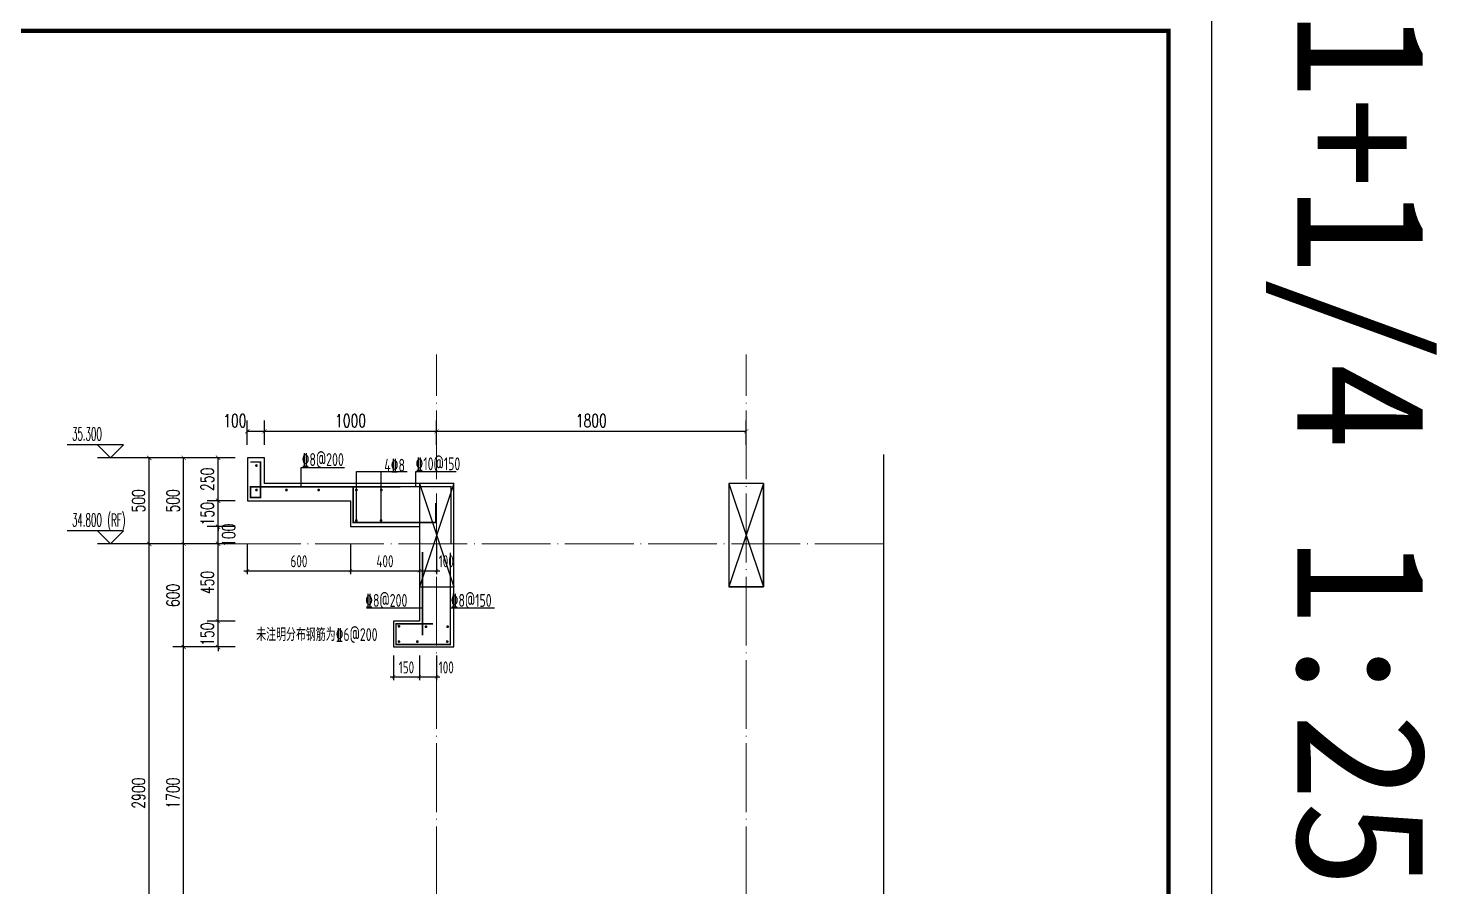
# Model space of a CAD drawing. Extents: x -668857 to 143095, y -247466 to 228182.
# Drawn here: x 21906 to 30095, y 167988 to 172982 of the extents above; entities that cross this region are included whole.
import ezdxf

# ---------------------------------------------------------------- set-up
doc = ezdxf.new("R2010")
doc.units = 0
doc.header["$LTSCALE"] = 1000
doc.linetypes.add('DOTE', pattern=[2.42, 2, -0.2, 0.02, -0.2])
doc.layers.get('0').update_dxf_attribs({"linetype": 'CONTINUOUS'})
doc.layers.get('DEFPOINTS').update_dxf_attribs({"linetype": 'CONTINUOUS'})
for name, color, linetype in [('DIM', 2, 'CONTINUOUS'), ('DIM_ELEV', 3, 'CONTINUOUS'), ('DIM_SYMB', 3, 'CONTINUOUS'), ('PUB_DIM', 3, 'CONTINUOUS'), ('PUB_TEXT', 2, 'CONTINUOUS'), ('REIN', 6, 'CONTINUOUS'), ('S-大样-砼线', 7, 'CONTINUOUS'), ('S-引出线', 40, 'CONTINUOUS'), ('TEXT', 2, 'CONTINUOUS'), ('WALL', 5, 'CONTINUOUS'), ('yichutu', 7, 'CONTINUOUS'), ('看线', 251, 'CONTINUOUS')]:
    doc.layers.add(name, color=color, linetype=linetype)
doc.layers.add('DOTE', color=19, linetype='DOTE', lineweight=9)
doc.layers.add('图框', color=9, linetype='CONTINUOUS', lineweight=18)
doc.styles.add('_TCH_DIM', font='SIMPLEX.shx', dxfattribs={"width": 0.7, "bigfont": 'GBCBIG.shx'})
doc.styles.add('_TCH_DIM_T3', font='SIMPLEX', dxfattribs={"width": 0.705882, "bigfont": 'GBCBIG'})
doc.styles.add('_TCH_LABEL', font='simhei.ttf')
doc.styles.add('TSSD_DIMENSION', font='Tssdeng.shx', dxfattribs={"width": 0.7, "bigfont": 'tssdchn.shx'})
doc.styles.add('TSSD_REIN', font='tssdeng.shx', dxfattribs={"width": 0.7, "height": 300, "bigfont": 'tssdchn.shx'})
doc.dimstyles.new('_TCH_ARCH&&25', dxfattribs={"dimtxt": 74.375, "dimasz": 25, "dimexe": 62.5, "dimexo": 75, "dimgap": 25, "dimtad": 1, "dimdec": 0, "dimzin": 0, "dimdsep": 46, "dimtxsty": '_TCH_DIM_T3', "dimblk": 'ARCHTICK', "dimcen": 0.09, "dimclrt": 7, "dimazin": 0, "dimtfac": 1, "dimtdec": 0, "dimtix": 1, "dimtmove": 2, "dimatfit": 3, "dimldrblk": 'ARCHTICK', "dimfxl": 0, "dimtolj": 1, "dimtzin": 0, "dimarcsym": 0})
doc.dimstyles.new('TSSD_20_20', dxfattribs={"dimtxt": 60, "dimasz": 20, "dimexe": 20, "dimexo": 50, "dimgap": 20, "dimtad": 1, "dimdec": 0, "dimzin": 0, "dimdsep": 46, "dimtxsty": 'TSSD_DIMENSION', "dimblk": 'ARCHTICK', "dimblk1": 'ARCHTICK', "dimblk2": 'ARCHTICK', "dimcen": 0, "dimdle": 20, "dimclrt": 7, "dimadec": 0, "dimazin": 0, "dimtfac": 1, "dimtdec": 0, "dimtix": 1, "dimtmove": 2, "dimatfit": 3, "dimfxl": 0, "dimtolj": 1, "dimtzin": 0, "dimarcsym": 0})

# ---------------------------------------------------------------- blocks, each defined once
blk = doc.blocks.new('GFDDDDRG')
at = {"layer": '图框'}
blk.add_lwpolyline([(923310, -107437), (923310, -159999), (893610, -159999), (893610, -107437)], close=True, dxfattribs=at)
blk.add_lwpolyline([(923310, -107437), (923310, -159999), (893610, -159999), (893610, -107437)], close=True, dxfattribs=at)
at = {"layer": '图框', "const_width": 50}
blk.add_lwpolyline([(894110, -159499), (922810, -159499), (922810, -108687), (894110, -108687)], close=True, dxfattribs=at)
blk = doc.blocks.new('yct-1051-594-26275-14850-25-1002.0')
at = {"layer": 'yichutu', "color": 7}
blk.add_lwpolyline([(0, 0), (0, 14850), (26275, 14850), (26275, 0)], close=True, dxfattribs=at)
at = {"layer": 'yichutu', "color": 7, "style": '_TCH_LABEL'}
blk.add_text('A1+1/4 1:25', height=750, dxfattribs=at).set_placement((0, 15350))
blk = doc.blocks.new('_ArchTick')
at = {"color": 0, "linetype": 'ByBlock', "const_width": 0.15}
blk.add_lwpolyline([(-0.5, -0.5), (0.5, 0.5)], dxfattribs=at)
blk = doc.blocks.new('*D2923')
at = {"layer": 'DEFPOINTS', "color": 0}
for p in [(24029.8, 169383.2), (24179.8, 169383.2), (24179.8, 169209.5)]:
    blk.add_point(p, dxfattribs=at)
at = {"layer": 'DIM', "color": 0, "lineweight": -2}
for p, q in [((24029.8, 169333.2), (24029.8, 169189.5)), ((24179.8, 169333.2), (24179.8, 169189.5)), ((24009.8, 169209.5), (24199.8, 169209.5))]:
    blk.add_line(p, q, dxfattribs=at)
at = {"layer": 'DIM', "color": 0, "lineweight": -2, "xscale": 20, "yscale": 20, "zscale": 20, "rotation": 180}
blk.add_blockref('_ArchTick', (24029.8, 169209.5), dxfattribs=at)
at = {"layer": 'DIM', "color": 0, "lineweight": -2, "xscale": 20, "yscale": 20, "zscale": 20}
blk.add_blockref('_ArchTick', (24179.8, 169209.5), dxfattribs=at)
at = {"layer": 'DIM', "color": 7, "insert": (24104.8, 169264.5), "char_height": 70, "attachment_point": 5, "style": 'TSSD_DIMENSION'}
blk.add_mtext('\\A1;150', dxfattribs=at)
blk = doc.blocks.new('*D2924')
at = {"layer": 'DEFPOINTS', "color": 0}
for p in [(24179.8, 169383.2), (24279.8, 169383.2), (24279.8, 169209.5)]:
    blk.add_point(p, dxfattribs=at)
at = {"layer": 'DIM', "color": 0, "lineweight": -2}
for p, q in [((24179.8, 169333.2), (24179.8, 169189.5)), ((24279.8, 169333.2), (24279.8, 169189.5)), ((24159.8, 169209.5), (24299.8, 169209.5))]:
    blk.add_line(p, q, dxfattribs=at)
at = {"layer": 'DIM', "color": 0, "lineweight": -2, "xscale": 20, "yscale": 20, "zscale": 20, "rotation": 180}
blk.add_blockref('_ArchTick', (24179.8, 169209.5), dxfattribs=at)
at = {"layer": 'DIM', "color": 0, "lineweight": -2, "xscale": 20, "yscale": 20, "zscale": 20}
blk.add_blockref('_ArchTick', (24279.8, 169209.5), dxfattribs=at)
at = {"layer": 'DIM', "color": 7, "insert": (24336.3, 169264.5), "char_height": 70, "attachment_point": 5, "style": 'TSSD_DIMENSION'}
blk.add_mtext('\\A1;100', dxfattribs=at)
blk = doc.blocks.new('*D2925')
at = {"layer": 'DEFPOINTS', "color": 0}
for p in [(23279.8, 170637.4), (23179.8, 170483.2), (23279.8, 170483.2)]:
    blk.add_point(p, dxfattribs=at)
at = {"layer": 'PUB_DIM', "color": 0, "lineweight": -2}
for p, q in [((23179.8, 170558.2), (23179.8, 170699.9)), ((23279.8, 170558.2), (23279.8, 170699.9)), ((23179.8, 170637.4), (23279.8, 170637.4))]:
    blk.add_line(p, q, dxfattribs=at)
at = {"layer": 'PUB_DIM', "color": 0, "lineweight": -2, "xscale": 25, "yscale": 25, "zscale": 25, "rotation": 180}
blk.add_blockref('_ArchTick', (23179.8, 170637.4), dxfattribs=at)
at = {"layer": 'PUB_DIM', "color": 0, "lineweight": -2, "xscale": 25, "yscale": 25, "zscale": 25}
blk.add_blockref('_ArchTick', (23279.8, 170637.4), dxfattribs=at)
at = {"layer": 'PUB_DIM', "color": 7, "insert": (23107.4, 170699.6), "char_height": 74.38, "attachment_point": 5, "style": '_TCH_DIM_T3'}
blk.add_mtext('\\A1;100', dxfattribs=at)
blk = doc.blocks.new('*D2926')
at = {"layer": 'DEFPOINTS', "color": 0}
for p in [(24279.8, 170637.4), (23279.8, 170483.2), (24279.8, 170483.2)]:
    blk.add_point(p, dxfattribs=at)
at = {"layer": 'PUB_DIM', "color": 0, "lineweight": -2}
for p, q in [((23279.8, 170558.2), (23279.8, 170699.9)), ((24279.8, 170558.2), (24279.8, 170699.9)), ((23279.8, 170637.4), (24279.8, 170637.4))]:
    blk.add_line(p, q, dxfattribs=at)
at = {"layer": 'PUB_DIM', "color": 0, "lineweight": -2, "xscale": 25, "yscale": 25, "zscale": 25, "rotation": 180}
blk.add_blockref('_ArchTick', (23279.8, 170637.4), dxfattribs=at)
at = {"layer": 'PUB_DIM', "color": 0, "lineweight": -2, "xscale": 25, "yscale": 25, "zscale": 25}
blk.add_blockref('_ArchTick', (24279.8, 170637.4), dxfattribs=at)
at = {"layer": 'PUB_DIM', "color": 7, "insert": (23779.8, 170699.6), "char_height": 74.38, "attachment_point": 5, "style": '_TCH_DIM_T3'}
blk.add_mtext('\\A1;1000', dxfattribs=at)
blk = doc.blocks.new('*D2927')
at = {"layer": 'DEFPOINTS', "color": 0}
for p in [(26079.8, 170637.4), (24279.8, 170483.2), (26079.8, 170483.2)]:
    blk.add_point(p, dxfattribs=at)
at = {"layer": 'PUB_DIM', "color": 0, "lineweight": -2}
for p, q in [((24279.8, 170558.2), (24279.8, 170699.9)), ((26079.8, 170558.2), (26079.8, 170699.9)), ((24279.8, 170637.4), (26079.8, 170637.4))]:
    blk.add_line(p, q, dxfattribs=at)
at = {"layer": 'PUB_DIM', "color": 0, "lineweight": -2, "xscale": 25, "yscale": 25, "zscale": 25, "rotation": 180}
blk.add_blockref('_ArchTick', (24279.8, 170637.4), dxfattribs=at)
at = {"layer": 'PUB_DIM', "color": 0, "lineweight": -2, "xscale": 25, "yscale": 25, "zscale": 25}
blk.add_blockref('_ArchTick', (26079.8, 170637.4), dxfattribs=at)
at = {"layer": 'PUB_DIM', "color": 7, "insert": (25179.8, 170699.6), "char_height": 74.38, "attachment_point": 5, "style": '_TCH_DIM_T3'}
blk.add_mtext('\\A1;1800', dxfattribs=at)
blk = doc.blocks.new('*D2928')
at = {"layer": 'DEFPOINTS', "color": 0}
for p in [(23179.8, 170033.2), (23779.8, 170033.2), (23779.8, 169826.8)]:
    blk.add_point(p, dxfattribs=at)
at = {"layer": 'DIM', "color": 0, "lineweight": -2}
for p, q in [((23179.8, 169983.2), (23179.8, 169806.8)), ((23779.8, 169983.2), (23779.8, 169806.8)), ((23159.8, 169826.8), (23799.8, 169826.8))]:
    blk.add_line(p, q, dxfattribs=at)
at = {"layer": 'DIM', "color": 0, "lineweight": -2, "xscale": 20, "yscale": 20, "zscale": 20, "rotation": 180}
blk.add_blockref('_ArchTick', (23179.8, 169826.8), dxfattribs=at)
at = {"layer": 'DIM', "color": 0, "lineweight": -2, "xscale": 20, "yscale": 20, "zscale": 20}
blk.add_blockref('_ArchTick', (23779.8, 169826.8), dxfattribs=at)
at = {"layer": 'DIM', "color": 7, "insert": (23479.8, 169881.8), "char_height": 70, "attachment_point": 5, "style": 'TSSD_DIMENSION'}
blk.add_mtext('\\A1;600', dxfattribs=at)
blk = doc.blocks.new('*D2929')
at = {"layer": 'DEFPOINTS', "color": 0}
for p in [(23779.8, 170033.2), (24179.8, 170033.2), (24179.8, 169826.8)]:
    blk.add_point(p, dxfattribs=at)
at = {"layer": 'DIM', "color": 0, "lineweight": -2}
for p, q in [((23779.8, 169983.2), (23779.8, 169806.8)), ((24179.8, 169983.2), (24179.8, 169806.8)), ((23759.8, 169826.8), (24199.8, 169826.8))]:
    blk.add_line(p, q, dxfattribs=at)
at = {"layer": 'DIM', "color": 0, "lineweight": -2, "xscale": 20, "yscale": 20, "zscale": 20, "rotation": 180}
blk.add_blockref('_ArchTick', (23779.8, 169826.8), dxfattribs=at)
at = {"layer": 'DIM', "color": 0, "lineweight": -2, "xscale": 20, "yscale": 20, "zscale": 20}
blk.add_blockref('_ArchTick', (24179.8, 169826.8), dxfattribs=at)
at = {"layer": 'DIM', "color": 7, "insert": (23979.8, 169881.8), "char_height": 70, "attachment_point": 5, "style": 'TSSD_DIMENSION'}
blk.add_mtext('\\A1;400', dxfattribs=at)
blk = doc.blocks.new('*D2930')
at = {"layer": 'DEFPOINTS', "color": 0}
for p in [(24179.8, 170033.2), (24279.8, 170033.2), (24279.8, 169826.8)]:
    blk.add_point(p, dxfattribs=at)
at = {"layer": 'DIM', "color": 0, "lineweight": -2}
for p, q in [((24179.8, 169983.2), (24179.8, 169806.8)), ((24279.8, 169983.2), (24279.8, 169806.8)), ((24159.8, 169826.8), (24299.8, 169826.8))]:
    blk.add_line(p, q, dxfattribs=at)
at = {"layer": 'DIM', "color": 0, "lineweight": -2, "xscale": 20, "yscale": 20, "zscale": 20, "rotation": 180}
blk.add_blockref('_ArchTick', (24179.8, 169826.8), dxfattribs=at)
at = {"layer": 'DIM', "color": 0, "lineweight": -2, "xscale": 20, "yscale": 20, "zscale": 20}
blk.add_blockref('_ArchTick', (24279.8, 169826.8), dxfattribs=at)
at = {"layer": 'DIM', "color": 7, "insert": (24336.3, 169881.8), "char_height": 70, "attachment_point": 5, "style": 'TSSD_DIMENSION'}
blk.add_mtext('\\A1;100', dxfattribs=at)
blk = doc.blocks.new('*D2933')
at = {"layer": 'DEFPOINTS', "color": 0}
for p in [(23009.6, 170483.2), (23184.3, 170483.2), (23184.3, 170233.2)]:
    blk.add_point(p, dxfattribs=at)
at = {"layer": 'PUB_DIM', "color": 0, "lineweight": -2}
for p, q in [((23109.3, 170483.2), (22947.1, 170483.2)), ((23009.6, 170233.2), (23009.6, 170483.2)), ((23109.3, 170233.2), (22947.1, 170233.2))]:
    blk.add_line(p, q, dxfattribs=at)
at = {"layer": 'PUB_DIM', "color": 0, "lineweight": -2, "xscale": 25, "yscale": 25, "zscale": 25}
for p, rotation in [((23009.6, 170483.2), 90), ((23009.6, 170233.2), 270)]:
    blk.add_blockref('_ArchTick', p, dxfattribs=dict(at, rotation=rotation))
at = {"layer": 'PUB_DIM', "color": 7, "insert": (22947.5, 170358.2), "char_height": 74.38, "attachment_point": 5, "rotation": 90, "style": '_TCH_DIM_T3'}
blk.add_mtext('\\A1;250', dxfattribs=at)
blk = doc.blocks.new('*D2934')
at = {"layer": 'DEFPOINTS', "color": 0}
for p in [(23009.6, 170233.2), (23184.3, 170233.2), (23184.3, 170083.2)]:
    blk.add_point(p, dxfattribs=at)
at = {"layer": 'PUB_DIM', "color": 0, "lineweight": -2}
for p, q in [((23109.3, 170233.2), (22947.1, 170233.2)), ((23009.6, 170233.2), (23009.6, 170258.2)), ((23009.6, 170083.2), (23009.6, 170233.2)), ((23109.3, 170083.2), (22947.1, 170083.2)), ((23009.6, 170083.2), (23009.6, 170058.2))]:
    blk.add_line(p, q, dxfattribs=at)
at = {"layer": 'PUB_DIM', "color": 0, "lineweight": -2, "xscale": 25, "yscale": 25, "zscale": 25}
for p, rotation in [((23009.6, 170233.2), 270), ((23009.6, 170083.2), 90)]:
    blk.add_blockref('_ArchTick', p, dxfattribs=dict(at, rotation=rotation))
at = {"layer": 'PUB_DIM', "color": 7, "insert": (22947.5, 170158.2), "char_height": 74.38, "attachment_point": 5, "rotation": 90, "style": '_TCH_DIM_T3'}
blk.add_mtext('\\A1;150', dxfattribs=at)
blk = doc.blocks.new('*D2935')
at = {"layer": 'DEFPOINTS', "color": 0}
for p in [(23009.6, 170083.2), (23184.3, 170083.2), (23184.3, 169983.2)]:
    blk.add_point(p, dxfattribs=at)
at = {"layer": 'PUB_DIM', "color": 0, "lineweight": -2}
for p, q in [((23109.3, 170083.2), (22947.1, 170083.2)), ((23009.6, 169983.2), (23009.6, 170083.2)), ((23109.3, 169983.2), (22947.1, 169983.2))]:
    blk.add_line(p, q, dxfattribs=at)
at = {"layer": 'PUB_DIM', "color": 0, "lineweight": -2, "xscale": 25, "yscale": 25, "zscale": 25}
for p, rotation in [((23009.6, 170083.2), 90), ((23009.6, 169983.2), 270)]:
    blk.add_blockref('_ArchTick', p, dxfattribs=dict(at, rotation=rotation))
at = {"layer": 'PUB_DIM', "color": 7, "insert": (23071.6, 170033.2), "char_height": 74.38, "attachment_point": 5, "rotation": 90, "style": '_TCH_DIM_T3'}
blk.add_mtext('\\A1;100', dxfattribs=at)
blk = doc.blocks.new('*D2936')
at = {"layer": 'DEFPOINTS', "color": 0}
for p in [(23009.6, 169983.2), (23184.3, 169983.2), (23184.3, 169533.2)]:
    blk.add_point(p, dxfattribs=at)
at = {"layer": 'PUB_DIM', "color": 0, "lineweight": -2}
for p, q in [((23109.3, 169983.2), (22947.1, 169983.2)), ((23009.6, 169533.2), (23009.6, 169983.2)), ((23109.3, 169533.2), (22947.1, 169533.2))]:
    blk.add_line(p, q, dxfattribs=at)
at = {"layer": 'PUB_DIM', "color": 0, "lineweight": -2, "xscale": 25, "yscale": 25, "zscale": 25}
for p, rotation in [((23009.6, 169983.2), 90), ((23009.6, 169533.2), 270)]:
    blk.add_blockref('_ArchTick', p, dxfattribs=dict(at, rotation=rotation))
at = {"layer": 'PUB_DIM', "color": 7, "insert": (22947.5, 169758.2), "char_height": 74.38, "attachment_point": 5, "rotation": 90, "style": '_TCH_DIM_T3'}
blk.add_mtext('\\A1;450', dxfattribs=at)
blk = doc.blocks.new('*D2937')
at = {"layer": 'DEFPOINTS', "color": 0}
for p in [(23009.6, 169533.2), (23184.3, 169533.2), (23184.3, 169383.2)]:
    blk.add_point(p, dxfattribs=at)
at = {"layer": 'PUB_DIM', "color": 0, "lineweight": -2}
for p, q in [((23109.3, 169533.2), (22947.1, 169533.2)), ((23009.6, 169533.2), (23009.6, 169558.2)), ((23009.6, 169383.2), (23009.6, 169533.2)), ((23109.3, 169383.2), (22947.1, 169383.2)), ((23009.6, 169383.2), (23009.6, 169358.2))]:
    blk.add_line(p, q, dxfattribs=at)
at = {"layer": 'PUB_DIM', "color": 0, "lineweight": -2, "xscale": 25, "yscale": 25, "zscale": 25}
for p, rotation in [((23009.6, 169533.2), 270), ((23009.6, 169383.2), 90)]:
    blk.add_blockref('_ArchTick', p, dxfattribs=dict(at, rotation=rotation))
at = {"layer": 'PUB_DIM', "color": 7, "insert": (22947.5, 169458.2), "char_height": 74.38, "attachment_point": 5, "rotation": 90, "style": '_TCH_DIM_T3'}
blk.add_mtext('\\A1;150', dxfattribs=at)
blk = doc.blocks.new('*D2961')
at = {"layer": 'DEFPOINTS', "color": 0}
for p in [(22809.6, 169383.2), (23109.6, 169383.2), (23109.6, 167683.2)]:
    blk.add_point(p, dxfattribs=at)
at = {"layer": 'PUB_DIM', "color": 0, "lineweight": -2}
for p, q in [((23034.6, 169383.2), (22747.1, 169383.2)), ((22809.6, 167683.2), (22809.6, 169383.2)), ((23034.6, 167683.2), (22747.1, 167683.2))]:
    blk.add_line(p, q, dxfattribs=at)
at = {"layer": 'PUB_DIM', "color": 0, "lineweight": -2, "xscale": 25, "yscale": 25, "zscale": 25}
for p, rotation in [((22809.6, 169383.2), 90), ((22809.6, 167683.2), 270)]:
    blk.add_blockref('_ArchTick', p, dxfattribs=dict(at, rotation=rotation))
at = {"layer": 'PUB_DIM', "color": 7, "insert": (22747.5, 168533.2), "char_height": 74.38, "attachment_point": 5, "rotation": 90, "style": '_TCH_DIM_T3'}
blk.add_mtext('\\A1;1700', dxfattribs=at)
blk = doc.blocks.new('*D2962')
at = {"layer": 'DEFPOINTS', "color": 0}
for p in [(22809.6, 169983.2), (23109.6, 169983.2), (23109.6, 169383.2)]:
    blk.add_point(p, dxfattribs=at)
at = {"layer": 'PUB_DIM', "color": 0, "lineweight": -2}
for p, q in [((23034.6, 169983.2), (22747.1, 169983.2)), ((22809.6, 169383.2), (22809.6, 169983.2)), ((23034.6, 169383.2), (22747.1, 169383.2))]:
    blk.add_line(p, q, dxfattribs=at)
at = {"layer": 'PUB_DIM', "color": 0, "lineweight": -2, "xscale": 25, "yscale": 25, "zscale": 25}
for p, rotation in [((22809.6, 169983.2), 90), ((22809.6, 169383.2), 270)]:
    blk.add_blockref('_ArchTick', p, dxfattribs=dict(at, rotation=rotation))
at = {"layer": 'PUB_DIM', "color": 7, "insert": (22747.5, 169683.2), "char_height": 74.38, "attachment_point": 5, "rotation": 90, "style": '_TCH_DIM_T3'}
blk.add_mtext('\\A1;600', dxfattribs=at)
blk = doc.blocks.new('*D2963')
at = {"layer": 'DEFPOINTS', "color": 0}
for p in [(22809.6, 170483.2), (23109.6, 170483.2), (23109.6, 169983.2)]:
    blk.add_point(p, dxfattribs=at)
at = {"layer": 'PUB_DIM', "color": 0, "lineweight": -2}
for p, q in [((23034.6, 170483.2), (22747.1, 170483.2)), ((22809.6, 169983.2), (22809.6, 170483.2)), ((23034.6, 169983.2), (22747.1, 169983.2))]:
    blk.add_line(p, q, dxfattribs=at)
at = {"layer": 'PUB_DIM', "color": 0, "lineweight": -2, "xscale": 25, "yscale": 25, "zscale": 25}
for p, rotation in [((22809.6, 170483.2), 90), ((22809.6, 169983.2), 270)]:
    blk.add_blockref('_ArchTick', p, dxfattribs=dict(at, rotation=rotation))
at = {"layer": 'PUB_DIM', "color": 7, "insert": (22747.5, 170233.2), "char_height": 74.38, "attachment_point": 5, "rotation": 90, "style": '_TCH_DIM_T3'}
blk.add_mtext('\\A1;500', dxfattribs=at)
blk = doc.blocks.new('*D2970')
at = {"layer": 'DEFPOINTS', "color": 0}
for p in [(22609.6, 169983.2), (23109.6, 169983.2), (23109.6, 167083.2)]:
    blk.add_point(p, dxfattribs=at)
at = {"layer": 'PUB_DIM', "color": 0, "lineweight": -2}
for p, q in [((23034.6, 169983.2), (22547.1, 169983.2)), ((22609.6, 167083.2), (22609.6, 169983.2)), ((23034.6, 167083.2), (22547.1, 167083.2))]:
    blk.add_line(p, q, dxfattribs=at)
at = {"layer": 'PUB_DIM', "color": 0, "lineweight": -2, "xscale": 25, "yscale": 25, "zscale": 25}
for p, rotation in [((22609.6, 169983.2), 90), ((22609.6, 167083.2), 270)]:
    blk.add_blockref('_ArchTick', p, dxfattribs=dict(at, rotation=rotation))
at = {"layer": 'PUB_DIM', "color": 7, "insert": (22547.5, 168533.2), "char_height": 74.38, "attachment_point": 5, "rotation": 90, "style": '_TCH_DIM_T3'}
blk.add_mtext('\\A1;2900', dxfattribs=at)
blk = doc.blocks.new('*D2971')
at = {"layer": 'DEFPOINTS', "color": 0}
for p in [(22609.6, 170483.2), (23109.6, 170483.2), (23109.6, 169983.2)]:
    blk.add_point(p, dxfattribs=at)
at = {"layer": 'PUB_DIM', "color": 0, "lineweight": -2}
for p, q in [((23034.6, 170483.2), (22547.1, 170483.2)), ((22609.6, 169983.2), (22609.6, 170483.2)), ((23034.6, 169983.2), (22547.1, 169983.2))]:
    blk.add_line(p, q, dxfattribs=at)
at = {"layer": 'PUB_DIM', "color": 0, "lineweight": -2, "xscale": 25, "yscale": 25, "zscale": 25}
for p, rotation in [((22609.6, 170483.2), 90), ((22609.6, 169983.2), 270)]:
    blk.add_blockref('_ArchTick', p, dxfattribs=dict(at, rotation=rotation))
at = {"layer": 'PUB_DIM', "color": 7, "insert": (22547.5, 170233.2), "char_height": 74.38, "attachment_point": 5, "rotation": 90, "style": '_TCH_DIM_T3'}
blk.add_mtext('\\A1;500', dxfattribs=at)
blk = doc.blocks.new('20210810.11484568')
at = {"layer": 'S-大样-砼线'}
for p, q in [((0, 600), (200, 0)), ((200, 600), (0, 0))]:
    blk.add_line(p, q, dxfattribs=at)
blk.add_lwpolyline([(200, 600), (0, 600), (0, 0), (200, 0)], close=True, dxfattribs=at)
blk = doc.blocks.new('20210902.14431623')
at = {"layer": 'REIN'}
for points in [[(-116901.3, -367750.1, 9, 9, 0), (-116840.8, -367750.1, 9, 9, 0), (-116840.8, -367956.4, 9, 9, 0), (-116899, -367956.4, 9, 9, 0), (-116899, -367894.2, 9, 9, 0), (-116027.8, -367894.2, 9, 9, 0)], [(-115839, -368690.9, 9, 9, 0), (-116053.3, -368690.9, 9, 9, 0), (-116053.3, -368811.5, 9, 9, 0), (-115737.9, -368811.5, 9, 9, 0), (-115737.9, -368276.6, 9, 9, 0)], [(-115899.9, -368273.7, 9, 9, 0), (-115899.9, -368758.8, 9, 9, 0)]]:
    blk.add_lwpolyline(points, format="xyseb", dxfattribs=at)
at = {"layer": 'REIN', "const_width": 8}
for points in [[(-116868.9, -367770.3, 1), (-116860.9, -367770.3, 1)], [(-116868.9, -367912.7, 1), (-116860.9, -367912.7, 1)], [(-116694.5, -367912.7, 1), (-116686.5, -367912.7, 1)], [(-116507, -367912.7, 1), (-116499, -367912.7, 1)], [(-116287.8, -367912.7, 1), (-116279.8, -367912.7, 1)], [(-116143.3, -367912.7, 1), (-116135.3, -367912.7, 1)], [(-116288.2, -368090.2, 1), (-116280.2, -368090.2, 1)], [(-116144.4, -368090.2, 1), (-116136.4, -368090.2, 1)], [(-116040.6, -368705.3, 1), (-116032.6, -368705.3, 1)], [(-115883.5, -368708, 1), (-115875.5, -368708, 1)], [(-115757.4, -368708, 1), (-115749.4, -368708, 1)], [(-116040.6, -368794.2, 1), (-116032.6, -368794.2, 1)], [(-115933.5, -368794.2, 1), (-115925.5, -368794.2, 1)], [(-115759.7, -368794.2, 1), (-115751.7, -368794.2, 1)]]:
    blk.add_lwpolyline(points, format="xyb", close=True, dxfattribs=at)
at = {"layer": 'REIN', "const_width": 9}
blk.add_lwpolyline([(-115734, -368225.6), (-115734, -367893.1), (-116302.1, -367893.1), (-116302.1, -368101.5), (-115822.1, -368101.5), (-115822.1, -367988.8)], dxfattribs=at)
at = {"layer": 'S-大样-砼线'}
for p, q in [((-115917.9, -367875.6), (-115717.9, -368475.6)), ((-115717.9, -367875.6), (-115917.9, -368475.6))]:
    blk.add_line(p, q, dxfattribs=at)
blk.add_lwpolyline([(-115717.9, -367875.6), (-115917.9, -367875.6), (-115917.9, -368475.6), (-115717.9, -368475.6)], close=True, dxfattribs=at)
at = {"layer": 'S-引出线'}
for p, q in [((-116605.1, -367894.2), (-116605.1, -367782.4)), ((-116605.1, -367782.4), (-116353.6, -367782.4)), ((-116284.2, -368090.2), (-116284.2, -367805.4)), ((-116284.2, -367805.4), (-115988.9, -367805.4)), ((-116140.4, -368090.2), (-116140.4, -367805.4)), ((-116225.7, -368597.5), (-115899.9, -368597.5)), ((-115737.9, -368597.5), (-115480.1, -368597.5))]:
    blk.add_line(p, q, dxfattribs=at)
blk.add_lwpolyline([(-115937.5, -367893.1), (-115937.5, -367805.4), (-115703.2, -367805.4)], dxfattribs=at)
at = {"layer": 'TEXT', "style": 'TSSD_REIN', "width": 0.7}
for s, p in [('%%1328@200', (-116601.9, -367773.3)), ('4%%1328', (-116121.8, -367806.5)), ('%%1328@200', (-116232.6, -368592.3)), ('%%1328@150', (-115735.7, -368592.3)), ('未注明分布钢筋为%%1326@200', (-116866.5, -368791))]:
    blk.add_text(s, height=75, rotation=0, dxfattribs=at).set_placement(p)
at = {"layer": 'TEXT', "color": 1, "style": 'TSSD_REIN', "width": 0.7}
blk.add_text('%%13210@150', height=75, rotation=0, dxfattribs=at).set_placement((-115939.6, -367798))

msp = doc.modelspace()

# ---------------------------------------------------------------- linework, layer by layer
at = {"layer": 'DIM_ELEV'}
for p, q in [((22459.64, 170558.23), (22131.64, 170558.23)), ((22384.64, 170483.23), (22309.64, 170558.23)), ((22384.64, 170483.23), (22459.64, 170558.23)), ((22809.64, 170483.23), (22309.64, 170483.23)), ((22459.64, 170058.23), (22131.64, 170058.23)), ((22384.64, 169983.23), (22309.64, 170058.23)), ((22384.64, 169983.23), (22459.64, 170058.23)), ((22809.64, 169983.23), (22309.64, 169983.23))]:
    msp.add_line(p, q, dxfattribs=at)
at = {"layer": 'DIM_SYMB'}
msp.add_lwpolyline([(26878.36, 170503.23), (26878.36, 160871.35), (26930.86, 160852.24), (26825.86, 160833.73), (26878.36, 160815.1), (26878.36, 151183.22)], dxfattribs=at)
at = {"layer": 'DOTE', "color": 1, "linetype": 'DOTE', "ltscale": 0.2}
for p, q in [((24279.83, 151483.22), (24279.83, 171083.23)), ((26079.83, 151483.22), (26079.83, 171083.23)), ((26878.36, 169983.23), (23109.64, 169983.23))]:
    msp.add_line(p, q, dxfattribs=at)
at = {"layer": 'WALL'}
for p, q in [((23279.83, 170483.23), (23179.83, 170483.23)), ((23179.83, 170483.23), (23179.83, 170233.23)), ((23279.83, 170333.23), (23279.83, 170483.23)), ((24379.83, 170333.23), (23279.83, 170333.23)), ((24379.83, 169383.23), (24379.83, 170333.23)), ((25979.83, 170333.23), (25979.83, 169733.23)), ((26179.83, 170333.23), (25979.83, 170333.23)), ((26179.83, 170333.23), (26179.83, 169733.23)), ((23179.83, 170233.23), (23779.83, 170233.23)), ((23779.83, 170233.23), (23779.83, 170083.23)), ((23779.83, 170083.23), (24179.83, 170083.23)), ((24179.83, 170083.23), (24179.83, 169533.23)), ((26179.83, 169733.23), (25979.83, 169733.23)), ((24179.83, 169533.23), (24029.83, 169533.23)), ((24029.83, 169533.23), (24029.83, 169383.23)), ((24029.83, 169383.23), (24379.83, 169383.23))]:
    msp.add_line(p, q, dxfattribs=at)

# ---------------------------------------------------------------- block references
at = {"xscale": 0.5, "yscale": 0.5, "zscale": 0.5}
msp.add_blockref('GFDDDDRG', (-432869.74, 227309.73), dxfattribs=at)
at = {"layer": 'PUB_DIM'}
msp.add_blockref('20210902.14431623', (140097.75, 538208.84), dxfattribs=at)
at = {"layer": 'yichutu', "rotation": 270}
msp.add_blockref('yct-1051-594-26275-14850-25-1002.0', (13935.15, 173591.25), dxfattribs=at)
at = {"layer": '看线'}
msp.add_blockref('20210810.11484568', (25979.83, 169733.23), dxfattribs=at)

# ---------------------------------------------------------------- texts
at = {"layer": 'PUB_TEXT', "style": '_TCH_DIM', "width": 0.494118}
for s, p in [('35.300', (22160.54, 170584.48)), ('34.800', (22160.54, 170084.48)), ('(RF)', (22365.94, 170083.25))]:
    msp.add_text(s, height=74.375, dxfattribs=at).set_placement(p)

# ---------------------------------------------------------------- dimensions: what is measured, and where the dimension line sits
at = {"layer": 'DIM'}
for p1, p2, distance, picture, middle in [((23179.83, 170033.22), (23779.83, 170033.22), -206.45, '*D2928', (23479.83, 169881.77)), ((23779.83, 170033.22), (24179.83, 170033.22), -206.45, '*D2929', (23979.83, 169881.77)), ((24029.83, 169383.23), (24179.83, 169383.23), -173.71, '*D2923', (24104.83, 169264.52))]:
    dim = msp.add_aligned_dim(p1=p1, p2=p2, distance=distance, dimstyle='TSSD_20_20', override={"dimtxt": 70}, dxfattribs=at)
    dim.commit()
    dim.dimension.update_dxf_attribs({"geometry": picture, "text_midpoint": middle})
for base, p1, p2, picture, middle in [((24279.83, 169826.77), (24179.83, 170033.22), (24279.83, 170033.22), '*D2930', (24336.28, 169881.77)), ((24279.83, 169209.52), (24179.83, 169383.23), (24279.83, 169383.23), '*D2924', (24336.28, 169264.52))]:
    dim = msp.add_linear_dim(base=base, p1=p1, p2=p2, angle=360, dimstyle='TSSD_20_20', override={"dimtxt": 70}, dxfattribs=at)
    dim.commit()
    dim.dimension.update_dxf_attribs({"geometry": picture, "text_midpoint": middle, "dimtype": 161})
at = {"layer": 'PUB_DIM'}
for base, p1, p2, angle, picture, middle in [((23279.83, 170637.39), (23179.83, 170483.23), (23279.83, 170483.23), 360, '*D2925', (23107.42, 170699.57)), ((23009.64, 170083.23), (23184.25, 169983.23), (23184.25, 170083.23), 90, '*D2935', (23071.62, 170033.23))]:
    dim = msp.add_linear_dim(base=base, p1=p1, p2=p2, angle=angle, dimstyle='_TCH_ARCH&&25', dxfattribs=at)
    dim.commit()
    dim.dimension.update_dxf_attribs({"geometry": picture, "text_midpoint": middle, "dimtype": 161})
for p1, p2, distance, picture, middle in [((23279.83, 170483.23), (24279.83, 170483.23), 154.16, '*D2926', (23779.83, 170699.57)), ((24279.83, 170483.23), (26079.83, 170483.23), 154.16, '*D2927', (25179.83, 170699.57)), ((23109.64, 169983.23), (23109.64, 170483.23), 500, '*D2971', (22547.45, 170233.23)), ((23109.64, 169983.23), (23109.64, 170483.23), 300, '*D2963', (22747.45, 170233.23)), ((23184.25, 170233.23), (23184.25, 170483.23), 174.61, '*D2933', (22947.45, 170358.23)), ((23184.25, 170083.23), (23184.25, 170233.23), 174.61, '*D2934', (22947.45, 170158.23)), ((23109.64, 167083.23), (23109.64, 169983.23), 500, '*D2970', (22547.45, 168533.23)), ((23109.64, 169383.23), (23109.64, 169983.23), 300, '*D2962', (22747.45, 169683.23)), ((23184.25, 169533.23), (23184.25, 169983.23), 174.61, '*D2936', (22947.45, 169758.23)), ((23184.25, 169383.23), (23184.25, 169533.23), 174.61, '*D2937', (22947.45, 169458.23)), ((23109.64, 167683.23), (23109.64, 169383.23), 300, '*D2961', (22747.45, 168533.23))]:
    dim = msp.add_aligned_dim(p1=p1, p2=p2, distance=distance, dimstyle='_TCH_ARCH&&25', dxfattribs=at)
    dim.commit()
    dim.dimension.update_dxf_attribs({"geometry": picture, "text_midpoint": middle})

doc.saveas('drawing.dxf')
